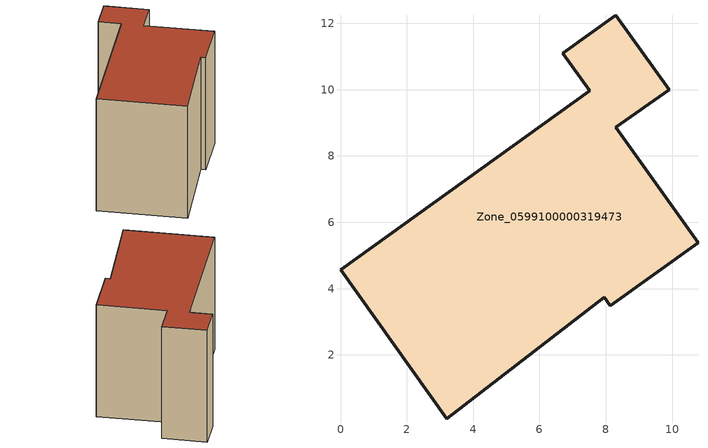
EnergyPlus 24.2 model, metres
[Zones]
Zone_0599100000319473
 floor ground (C_G): 3.21,0.08 0,4.57 7.52,9.96 6.7,11.1 8.3,12.24 9.91,9.99 8.3,8.86 10.78,5.38 8.13,3.48 7.95,3.74 z0
 wall outside (C_F): 9.91,9.99 8.3,12.24 6.7,11.1 7.52,9.96 0,4.57 3.21,0.08 7.95,3.74 8.13,3.48 10.78,5.38 8.3,8.86 9.91,9.99 z0:7.63
 roof outside (C_R): 0,4.57 3.21,0.08 7.95,3.74 8.13,3.48 10.78,5.38 8.3,8.86 9.91,9.99 8.3,12.24 6.7,11.1 7.52,9.96 z7.63
[BUILDING]
Pand.0599100000319473: North Axis=0; Terrain=City; Loads Convergence Tolerance Value=0.04; Temperature Convergence Tolerance Value=0.4; Solar Distribution=FullExterior; Maximum Number of Warmup Days=25; Minimum Number of Warmup Days=1
[Site:Location]
Rotterdam.The.Hague.AP_ZH_NLD Design_Conditions: Latitude=51.96; Longitude=4.45; Time Zone=1; Elevation=-4.5
[SITE:GROUNDTEMPERATURE:BUILDINGSURFACE]
18, 18, 18, 18, 18, 18, 18, 18, 18, 18, 18, 18
[MATERIAL] Thermal Absorptance=0.9; Solar Absorptance=0.7; Visible Absorptance=0.7
Name | Roughness | Thickness | Conductivity | Density | Specific Heat
G.TC.1975-1991 | MediumSmooth | 0.15 | 0.288461 | 540 | 1210
F.TC.1975-1991 | Rough | 0.3 | 0.230769 | 1920 | 840
R.TC.1975-1991 | MediumRough | 0.2 | 0.153846 | 1500 | 1000
[CONSTRUCTION]
C_G: G.TC.1975-1991
C_F: F.TC.1975-1991
C_R: R.TC.1975-1991
[ZONE]
Zone_0599100000319473: Type=1; Multiplier=1; Ceiling Height=Autocalculate; Volume=Autocalculate; Floor Area=autocalculate; Part of Total Floor Area=Yes
[ZONEINFILTRATION:DESIGNFLOWRATE]
Infil_Zone_0599100000319473: Zone or ZoneList or Space or SpaceList=Zone_0599100000319473; Schedule=AlwaysOn; Design Flow Rate Calculation Method=Flow/Area; Flow Rate per Floor Area=0.003; Constant Term Coefficient=1; Temperature Term Coefficient=0; Velocity Term Coefficient=0; Velocity Squared Term Coefficient=0
[HVACTEMPLATE:ZONE:IDEALLOADSAIRSYSTEM]
Zone_0599100000319473: Maximum Heating Supply Air Temperature=50; Minimum Cooling Supply Air Temperature=13; Maximum Heating Supply Air Humidity Ratio=0.0156; Minimum Cooling Supply Air Humidity Ratio=0.0077; Heating Limit=NoLimit; Cooling Limit=NoLimit; Dehumidification Control Type=ConstantSensibleHeatRatio; Cooling Sensible Heat Ratio=0.7; Dehumidification Setpoint=60; Humidification Control Type=None; Humidification Setpoint=30; Outdoor Air Method=None; Outdoor Air Flow Rate per Person=0.00944; Outdoor Air Flow Rate per Zone Floor Area=0; Outdoor Air Flow Rate per Zone=0; Demand Controlled Ventilation Type=None; Outdoor Air Economizer Type=NoEconomizer; Heat Recovery Type=None; Sensible Heat Recovery Effectiveness=0.7; Latent Heat Recovery Effectiveness=0.65
[ZONECONTROL:THERMOSTAT]
ThermostatControl_Zone_0599100000319473: Zone or ZoneList=Zone_0599100000319473; Control Type Schedule=DualSetpointControlType; Control 1=Thermostat_Zone_0599100000319473; Temperature Difference Between Cutout And Setpoint=0
[THERMOSTATSETPOINT:DUALSETPOINT]
Thermostat_Zone_0599100000319473: Heating Setpoint Temperature Schedule=HeatingSetpoint_Zone_0599100000319473; Cooling Setpoint Temperature Schedule=CoolingSetpoint_Zone_0599100000319473
[SCHEDULE:COMPACT]
HeatingSetpoint_Zone_0599100000319473: Through: 12/31, For: AllDays, Until: 24:00, 21
CoolingSetpoint_Zone_0599100000319473: Through: 12/31, For: AllDays, Until: 24:00, 24
DualSetpointControlType: Through: 12/31, For: AllDays, Until: 24:00, 4
AlwaysOn: Through: 12/31, For: AllDays, Until: 24:00, 1
